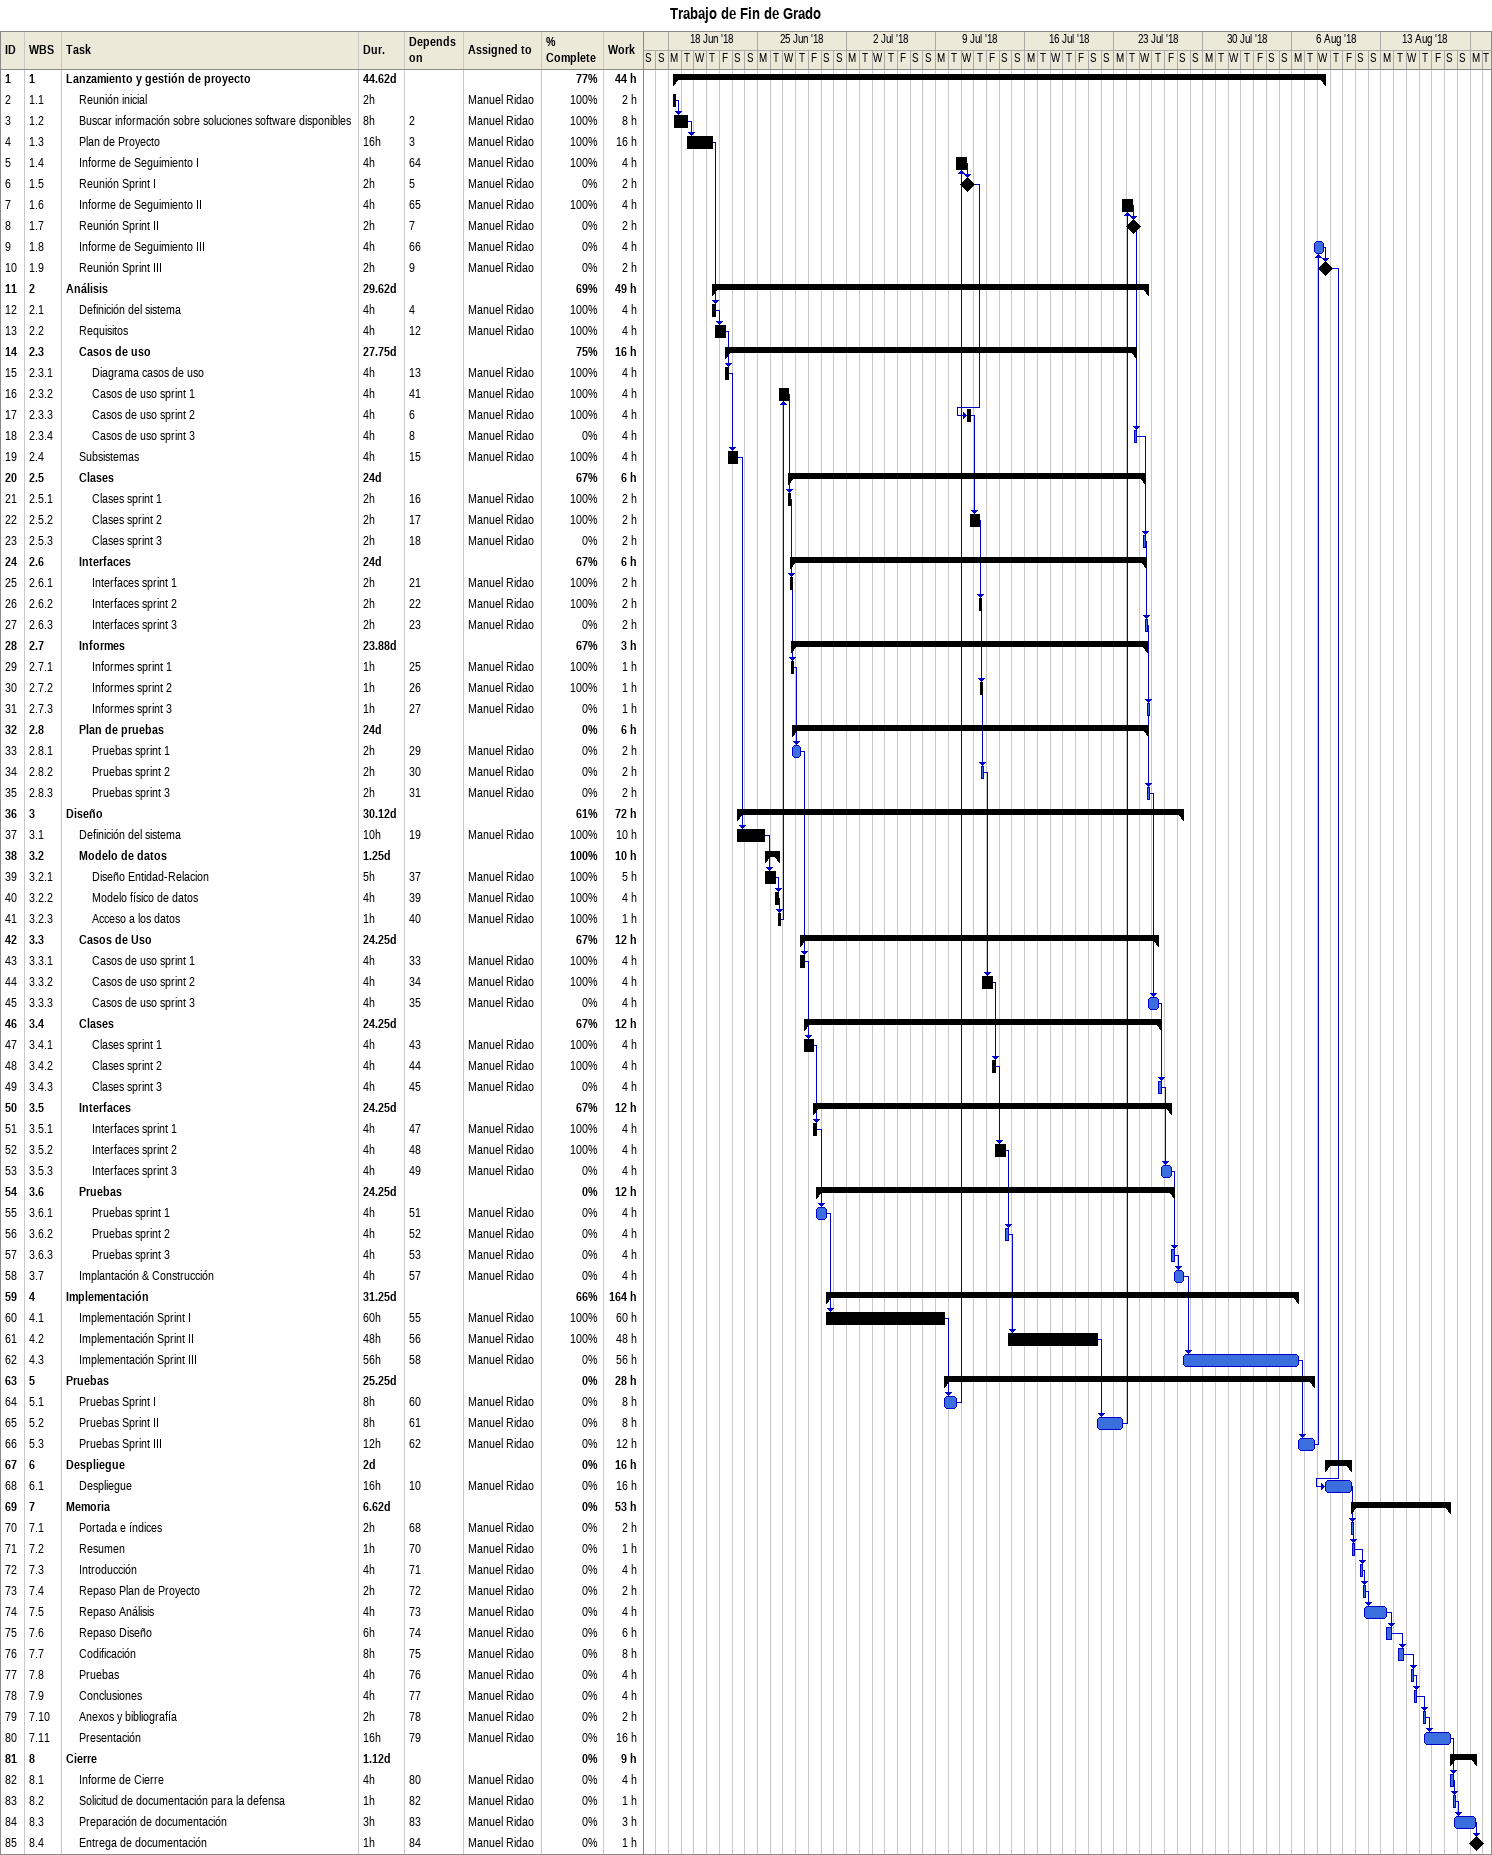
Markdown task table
Trabajo de Fin de Grado

| ID | WBS | Task | Duration | Start | Finish | Predecessors | Resources | % complete | Work (h) |
|---|---|---|---|---|---|---|---|---|---|
| 1 | 1 | **Lanzamiento y gestión de proyecto** | 44.62d | 2018-06-18 | 2018-08-08 |  |  | 77 | 44 |
| 2 | 1.1 | Reunión inicial | 2h | 2018-06-18 | 2018-06-18 |  | Manuel Ridao | 100 | 2 |
| 3 | 1.2 | Buscar información sobre soluciones software disponibles | 8h | 2018-06-18 | 2018-06-19 | 2 | Manuel Ridao | 100 | 8 |
| 4 | 1.3 | Plan de Proyecto | 16h | 2018-06-19 | 2018-06-21 | 3 | Manuel Ridao | 100 | 16 |
| 5 | 1.4 | Informe de Seguimiento I | 4h | 2018-07-10 | 2018-07-11 | 64 | Manuel Ridao | 100 | 4 |
| 6 | 1.5 | Reunión Sprint I | 2h | 2018-07-11 | 2018-07-11 | 5 | Manuel Ridao | 0 | 2 |
| 7 | 1.6 | Informe de Seguimiento II | 4h | 2018-07-23 | 2018-07-24 | 65 | Manuel Ridao | 100 | 4 |
| 8 | 1.7 | Reunión Sprint II | 2h | 2018-07-24 | 2018-07-24 | 7 | Manuel Ridao | 0 | 2 |
| 9 | 1.8 | Informe de Seguimiento III | 4h | 2018-08-07 | 2018-08-08 | 66 | Manuel Ridao | 0 | 4 |
| 10 | 1.9 | Reunión Sprint III | 2h | 2018-08-08 | 2018-08-08 | 9 | Manuel Ridao | 0 | 2 |
| 11 | 2 | **Análisis** | 29.62d | 2018-06-21 | 2018-07-25 |  |  | 69 | 49 |
| 12 | 2.1 | Definición del sistema | 4h | 2018-06-21 | 2018-06-21 | 4 | Manuel Ridao | 100 | 4 |
| 13 | 2.2 | Requisitos | 4h | 2018-06-21 | 2018-06-22 | 12 | Manuel Ridao | 100 | 4 |
| 14 | 2.3 | **Casos de uso** | 27.75d | 2018-06-22 | 2018-07-24 |  |  | 75 | 16 |
| 15 | 2.3.1 | Diagrama casos de uso | 4h | 2018-06-22 | 2018-06-22 | 13 | Manuel Ridao | 100 | 4 |
| 16 | 2.3.2 | Casos de uso sprint 1 | 4h | 2018-06-26 | 2018-06-27 | 41 | Manuel Ridao | 100 | 4 |
| 17 | 2.3.3 | Casos de uso sprint 2 | 4h | 2018-07-11 | 2018-07-11 | 6 | Manuel Ridao | 100 | 4 |
| 18 | 2.3.4 | Casos de uso sprint 3 | 4h | 2018-07-24 | 2018-07-24 | 8 | Manuel Ridao | 0 | 4 |
| 19 | 2.4 | Subsistemas | 4h | 2018-06-22 | 2018-06-23 | 15 | Manuel Ridao | 100 | 4 |
| 20 | 2.5 | **Clases** | 24d | 2018-06-27 | 2018-07-25 |  |  | 67 | 6 |
| 21 | 2.5.1 | Clases sprint 1 | 2h | 2018-06-27 | 2018-06-27 | 16 | Manuel Ridao | 100 | 2 |
| 22 | 2.5.2 | Clases sprint 2 | 2h | 2018-07-11 | 2018-07-12 | 17 | Manuel Ridao | 100 | 2 |
| 23 | 2.5.3 | Clases sprint 3 | 2h | 2018-07-25 | 2018-07-25 | 18 | Manuel Ridao | 0 | 2 |
| 24 | 2.6 | **Interfaces** | 24d | 2018-06-27 | 2018-07-25 |  |  | 67 | 6 |
| 25 | 2.6.1 | Interfaces sprint 1 | 2h | 2018-06-27 | 2018-06-27 | 21 | Manuel Ridao | 100 | 2 |
| 26 | 2.6.2 | Interfaces sprint 2 | 2h | 2018-07-12 | 2018-07-12 | 22 | Manuel Ridao | 100 | 2 |
| 27 | 2.6.3 | Interfaces sprint 3 | 2h | 2018-07-25 | 2018-07-25 | 23 | Manuel Ridao | 0 | 2 |
| 28 | 2.7 | **Informes** | 23.88d | 2018-06-27 | 2018-07-25 |  |  | 67 | 3 |
| 29 | 2.7.1 | Informes sprint 1 | 1h | 2018-06-27 | 2018-06-27 | 25 | Manuel Ridao | 100 | 1 |
| 30 | 2.7.2 | Informes sprint 2 | 1h | 2018-07-12 | 2018-07-12 | 26 | Manuel Ridao | 100 | 1 |
| 31 | 2.7.3 | Informes sprint 3 | 1h | 2018-07-25 | 2018-07-25 | 27 | Manuel Ridao | 0 | 1 |
| 32 | 2.8 | **Plan de pruebas** | 24d | 2018-06-27 | 2018-07-25 |  |  | 0 | 6 |
| 33 | 2.8.1 | Pruebas sprint 1 | 2h | 2018-06-27 | 2018-06-28 | 29 | Manuel Ridao | 0 | 2 |
| 34 | 2.8.2 | Pruebas sprint 2 | 2h | 2018-07-12 | 2018-07-12 | 30 | Manuel Ridao | 0 | 2 |
| 35 | 2.8.3 | Pruebas sprint 3 | 2h | 2018-07-25 | 2018-07-25 | 31 | Manuel Ridao | 0 | 2 |
| 36 | 3 | **Diseño** | 30.12d | 2018-06-23 | 2018-07-28 |  |  | 61 | 72 |
| 37 | 3.1 | Definición del sistema | 10h | 2018-06-23 | 2018-06-25 | 19 | Manuel Ridao | 100 | 10 |
| 38 | 3.2 | **Modelo de datos** | 1.25d | 2018-06-25 | 2018-06-26 |  |  | 100 | 10 |
| 39 | 3.2.1 | Diseño Entidad-Relacion | 5h | 2018-06-25 | 2018-06-26 | 37 | Manuel Ridao | 100 | 5 |
| 40 | 3.2.2 | Modelo físico de datos | 4h | 2018-06-26 | 2018-06-26 | 39 | Manuel Ridao | 100 | 4 |
| 41 | 3.2.3 | Acceso a los datos | 1h | 2018-06-26 | 2018-06-26 | 40 | Manuel Ridao | 100 | 1 |
| 42 | 3.3 | **Casos de Uso** | 24.25d | 2018-06-28 | 2018-07-26 |  |  | 67 | 12 |
| 43 | 3.3.1 | Casos de uso sprint 1 | 4h | 2018-06-28 | 2018-06-28 | 33 | Manuel Ridao | 100 | 4 |
| 44 | 3.3.2 | Casos de uso sprint 2 | 4h | 2018-07-12 | 2018-07-13 | 34 | Manuel Ridao | 100 | 4 |
| 45 | 3.3.3 | Casos de uso sprint 3 | 4h | 2018-07-25 | 2018-07-26 | 35 | Manuel Ridao | 0 | 4 |
| 46 | 3.4 | **Clases** | 24.25d | 2018-06-28 | 2018-07-26 |  |  | 67 | 12 |
| 47 | 3.4.1 | Clases sprint 1 | 4h | 2018-06-28 | 2018-06-29 | 43 | Manuel Ridao | 100 | 4 |
| 48 | 3.4.2 | Clases sprint 2 | 4h | 2018-07-13 | 2018-07-13 | 44 | Manuel Ridao | 100 | 4 |
| 49 | 3.4.3 | Clases sprint 3 | 4h | 2018-07-26 | 2018-07-26 | 45 | Manuel Ridao | 0 | 4 |
| 50 | 3.5 | **Interfaces** | 24.25d | 2018-06-29 | 2018-07-27 |  |  | 67 | 12 |
| 51 | 3.5.1 | Interfaces sprint 1 | 4h | 2018-06-29 | 2018-06-29 | 47 | Manuel Ridao | 100 | 4 |
| 52 | 3.5.2 | Interfaces sprint 2 | 4h | 2018-07-13 | 2018-07-14 | 48 | Manuel Ridao | 100 | 4 |
| 53 | 3.5.3 | Interfaces sprint 3 | 4h | 2018-07-26 | 2018-07-27 | 49 | Manuel Ridao | 0 | 4 |
| 54 | 3.6 | **Pruebas** | 24.25d | 2018-06-29 | 2018-07-27 |  |  | 0 | 12 |
| 55 | 3.6.1 | Pruebas sprint 1 | 4h | 2018-06-29 | 2018-06-30 | 51 | Manuel Ridao | 0 | 4 |
| 56 | 3.6.2 | Pruebas sprint 2 | 4h | 2018-07-14 | 2018-07-14 | 52 | Manuel Ridao | 0 | 4 |
| 57 | 3.6.3 | Pruebas sprint 3 | 4h | 2018-07-27 | 2018-07-27 | 53 | Manuel Ridao | 0 | 4 |
| 58 | 3.7 | Implantación & Construcción | 4h | 2018-07-27 | 2018-07-28 | 57 | Manuel Ridao | 0 | 4 |
| 59 | 4 | **Implementación** | 31.25d | 2018-06-30 | 2018-08-06 |  |  | 66 | 164 |
| 60 | 4.1 | Implementación Sprint I | 60h | 2018-06-30 | 2018-07-09 | 55 | Manuel Ridao | 100 | 60 |
| 61 | 4.2 | Implementación Sprint II | 48h | 2018-07-14 | 2018-07-21 | 56 | Manuel Ridao | 100 | 48 |
| 62 | 4.3 | Implementación Sprint III | 56h | 2018-07-28 | 2018-08-06 | 58 | Manuel Ridao | 0 | 56 |
| 63 | 5 | **Pruebas** | 25.25d | 2018-07-09 | 2018-08-07 |  |  | 0 | 28 |
| 64 | 5.1 | Pruebas Sprint I | 8h | 2018-07-09 | 2018-07-10 | 60 | Manuel Ridao | 0 | 8 |
| 65 | 5.2 | Pruebas Sprint II | 8h | 2018-07-21 | 2018-07-23 | 61 | Manuel Ridao | 0 | 8 |
| 66 | 5.3 | Pruebas Sprint III | 12h | 2018-08-06 | 2018-08-07 | 62 | Manuel Ridao | 0 | 12 |
| 67 | 6 | **Despliegue** | 2d | 2018-08-08 | 2018-08-10 |  |  | 0 | 16 |
| 68 | 6.1 | Despliegue | 16h | 2018-08-08 | 2018-08-10 | 10 | Manuel Ridao | 0 | 16 |
| 69 | 7 | **Memoria** | 6.62d | 2018-08-10 | 2018-08-18 |  |  | 0 | 53 |
| 70 | 7.1 | Portada e índices | 2h | 2018-08-10 | 2018-08-10 | 68 | Manuel Ridao | 0 | 2 |
| 71 | 7.2 | Resumen | 1h | 2018-08-10 | 2018-08-10 | 70 | Manuel Ridao | 0 | 1 |
| 72 | 7.3 | Introducción | 4h | 2018-08-11 | 2018-08-11 | 71 | Manuel Ridao | 0 | 4 |
| 73 | 7.4 | Repaso Plan de Proyecto | 2h | 2018-08-11 | 2018-08-11 | 72 | Manuel Ridao | 0 | 2 |
| 74 | 7.5 | Repaso Análisis | 4h | 2018-08-11 | 2018-08-13 | 73 | Manuel Ridao | 0 | 4 |
| 75 | 7.6 | Repaso Diseño | 6h | 2018-08-13 | 2018-08-13 | 74 | Manuel Ridao | 0 | 6 |
| 76 | 7.7 | Codificación | 8h | 2018-08-14 | 2018-08-14 | 75 | Manuel Ridao | 0 | 8 |
| 77 | 7.8 | Pruebas | 4h | 2018-08-15 | 2018-08-15 | 76 | Manuel Ridao | 0 | 4 |
| 78 | 7.9 | Conclusiones | 4h | 2018-08-15 | 2018-08-15 | 77 | Manuel Ridao | 0 | 4 |
| 79 | 7.10 | Anexos y bibliografía | 2h | 2018-08-16 | 2018-08-16 | 78 | Manuel Ridao | 0 | 2 |
| 80 | 7.11 | Presentación | 16h | 2018-08-16 | 2018-08-18 | 79 | Manuel Ridao | 0 | 16 |
| 81 | 8 | **Cierre** | 1.12d | 2018-08-18 | 2018-08-20 |  |  | 0 | 9 |
| 82 | 8.1 | Informe de Cierre | 4h | 2018-08-18 | 2018-08-18 | 80 | Manuel Ridao | 0 | 4 |
| 83 | 8.2 | Solicitud de documentación para la defensa | 1h | 2018-08-18 | 2018-08-18 | 82 | Manuel Ridao | 0 | 1 |
| 84 | 8.3 | Preparación de documentación | 3h | 2018-08-18 | 2018-08-20 | 83 | Manuel Ridao | 0 | 3 |
| 85 | 8.4 | Entrega de documentación | 1h | 2018-08-20 | 2018-08-20 | 84 | Manuel Ridao | 0 | 1 |
